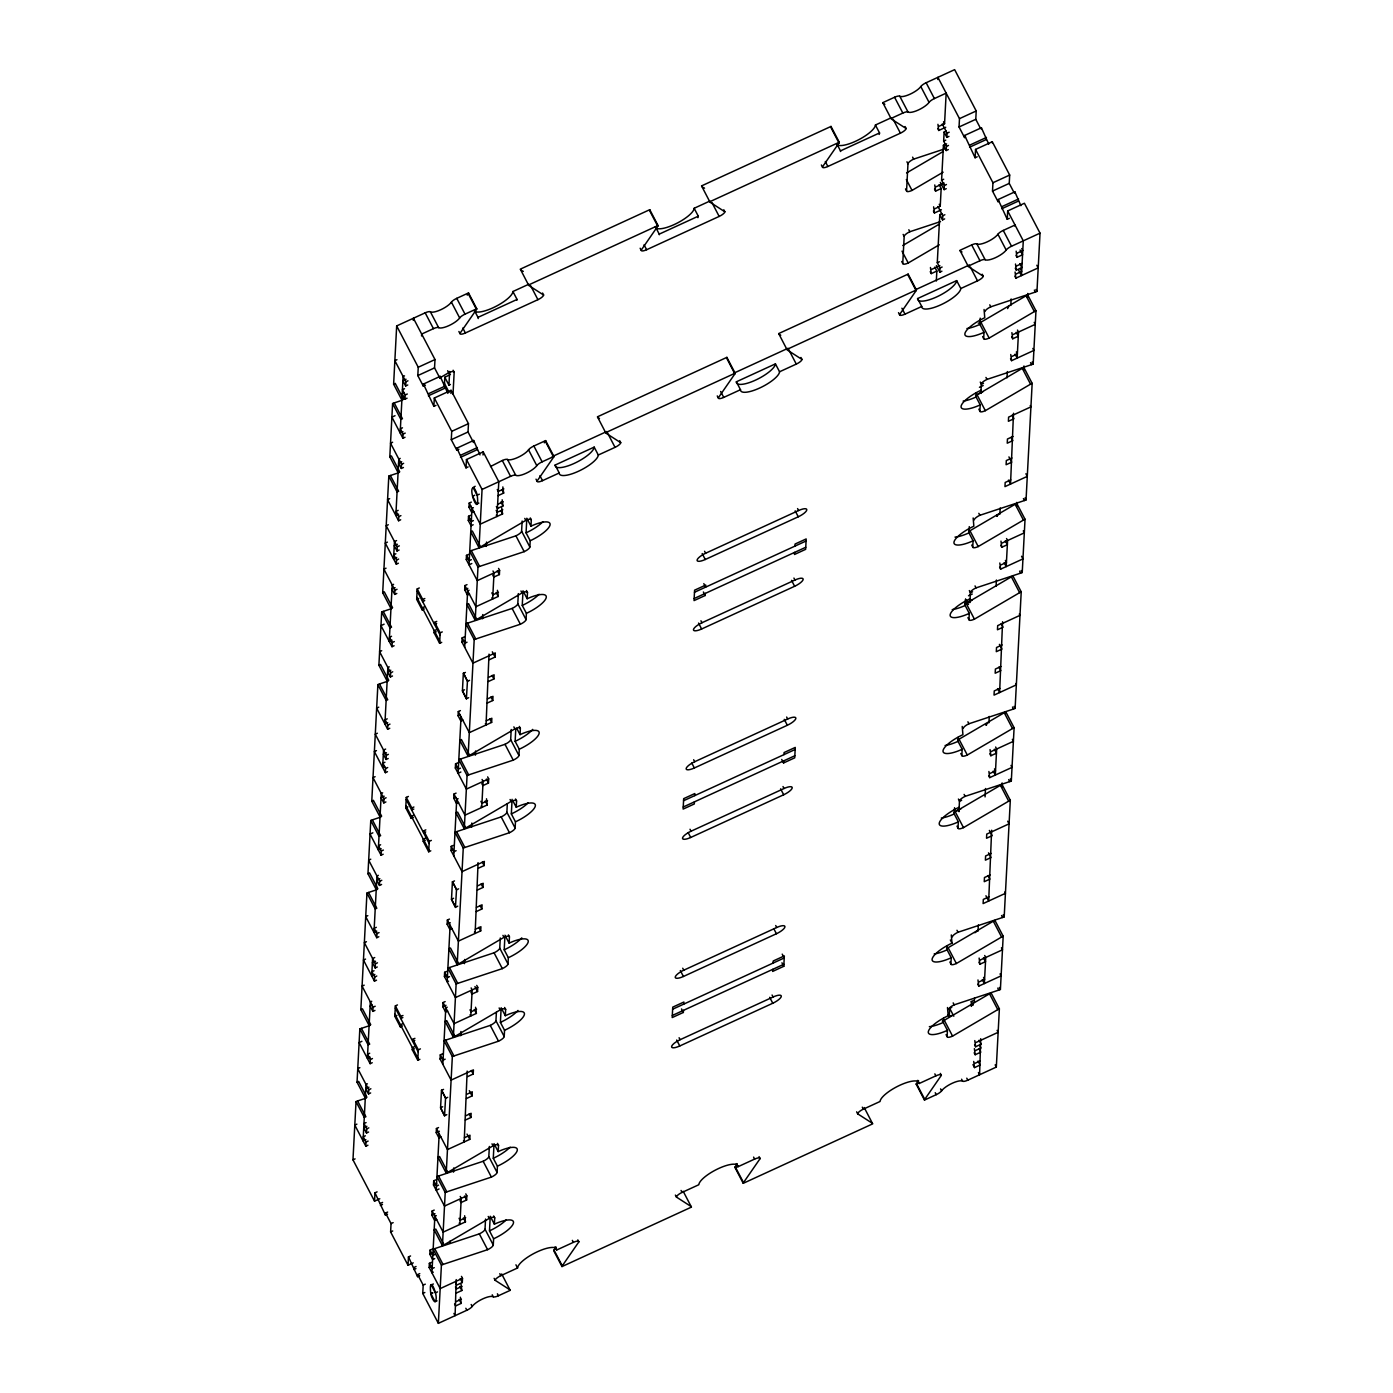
<?xml version="1.0" encoding="UTF-8"?>
<svg xmlns="http://www.w3.org/2000/svg" width="1393" height="1393" viewBox="0 0 1393 1393"><rect width="100%" height="100%" fill="white"/><g stroke="black" fill="none" stroke-linecap="round" stroke-linejoin="round"><path stroke-width="1.5" d="M379.784 1198.764L374.543 1201.166L352.969 1159.847L356.033 1101.584A6.216 1.828 -27.6 0 1 357.618 1100.94L365.976 1098.172M357.043 1082.222A6.216 1.828 -27.6 0 0 358.645 1081.403L366.899 1097.231A6.216 1.828 -27.6 0 1 365.297 1098.05L357.043 1082.222L359.829 1028.992A6.216 1.828 -27.6 0 1 361.414 1028.347L369.789 1025.579M360.839 1009.646A6.216 1.828 -27.6 0 0 362.441 1008.828L370.712 1024.639A6.216 1.828 -27.6 0 1 369.11 1025.457L360.839 1009.646L366.951 893.105A6.216 1.828 -27.6 0 1 368.536 892.46L376.911 889.692M367.961 873.742A6.216 1.828 -27.6 0 0 369.563 872.923L377.834 888.751A6.216 1.828 -27.6 0 1 376.232 889.57L367.961 873.742L370.764 820.512A6.216 1.828 -27.6 0 1 372.349 819.868L380.707 817.099M371.774 801.167A6.216 1.828 -27.6 0 0 373.376 800.331L381.63 816.159A6.216 1.828 -27.6 0 1 380.028 816.977L371.774 801.167L377.886 684.625A6.216 1.828 -27.6 0 1 379.471 683.98L387.829 681.212M378.896 665.262A6.216 1.828 -27.6 0 0 380.498 664.444L388.751 680.272A6.216 1.828 -27.6 0 1 387.15 681.09L378.896 665.262L381.682 612.032A6.216 1.828 -27.6 0 1 383.267 611.388L391.642 608.619M382.692 592.687A6.216 1.828 -27.6 0 0 384.294 591.851L392.565 607.679A6.216 1.828 -27.6 0 1 390.963 608.497L382.692 592.687L388.804 476.145A6.216 1.828 -27.6 0 1 390.388 475.501L398.764 472.732M389.814 456.782A6.216 1.828 -27.6 0 0 391.416 455.964L399.687 471.792A6.216 1.828 -27.6 0 1 398.085 472.61L389.814 456.782L392.6 403.552A6.216 1.828 -27.6 0 1 394.202 402.908L402.56 400.139M393.627 384.207A6.216 1.828 -27.6 0 0 395.229 383.371L403.482 399.199A6.216 1.828 -27.6 0 1 401.88 400.017L393.627 384.207L396.674 325.927L425.178 312.833A6.216 1.828 -27.6 0 1 430.367 311.806A12.45 3.657 -27.6 0 0 440.745 309.751A12.45 3.657 -27.6 0 0 451.419 302.142A6.216 1.828 -27.6 0 1 456.747 298.346L468.518 292.93L476.772 308.758A6.216 1.828 -27.6 0 1 476.51 309.455L459.916 333.449L458.889 331.482M367.909 1145.238L365.819 1146.195L366.028 1142.034L363.277 1136.758L365.366 1135.8M368.588 1132.039L366.498 1132.997L366.725 1128.835L363.973 1123.559L366.063 1122.584M370.642 1092.948L368.553 1093.905L368.762 1089.744L357.757 1068.64L359.847 1067.682M372.227 1062.72L370.138 1063.677L370.346 1059.516L367.595 1054.24L369.685 1053.265M374.961 1010.43L372.871 1011.388L373.098 1007.209L362.076 986.122L364.165 985.164M376.545 980.184L374.456 981.16L374.682 976.981L371.931 971.705L374.021 970.747M377.242 966.986L375.152 967.943L375.379 963.782L364.357 942.678L366.446 941.72M378.826 936.758L376.737 937.715L376.963 933.554L374.195 928.278L376.302 927.32M381.578 884.468L379.471 885.426L379.697 881.264L368.675 860.16L370.764 859.202M383.162 854.24L381.055 855.198L381.282 851.036L378.53 845.76L380.62 844.785M385.896 801.95L383.806 802.908L384.015 798.729L373.011 777.642L375.1 776.685M387.48 771.705L385.391 772.68L385.6 768.501L382.849 763.225L384.938 762.267M388.177 758.506L386.087 759.464L386.296 755.302L375.274 734.198L377.364 733.24M389.761 728.278L387.654 729.236L387.881 725.074L385.13 719.798L387.219 718.84M392.495 675.988L390.406 676.946L390.615 672.784L379.61 651.68L381.699 650.723M394.08 645.76L391.99 646.718L392.199 642.556L389.448 637.28L391.537 636.305M396.813 593.47L394.724 594.428L394.95 590.249L383.928 569.162L386.018 568.187M398.398 563.225L396.308 564.2L396.535 560.021L393.784 554.745L395.873 553.787M399.094 550.026L397.005 550.984L397.231 546.822L386.209 525.718L388.299 524.761M400.679 519.798L398.59 520.756L398.816 516.594L396.047 511.318L398.137 510.36M403.43 467.508L401.323 468.466L401.55 464.304L390.528 443.2L392.617 442.243M405.015 437.28L402.908 438.238L403.134 434.059L400.383 428.8L402.473 427.825M407.052 398.189L404.963 399.147L405.189 394.985L402.42 389.709L404.527 388.734M407.749 384.99L405.659 385.948L405.868 381.769L394.863 360.683L396.953 359.707M413.303 320.407L413.408 318.248L434.999 359.551L434.546 367.891L440.066 378.443M374.543 1201.166L374.978 1192.826L377.085 1191.868M425.422 385.164L423.333 386.14L417.813 375.588L418.248 367.247L396.674 325.927M421.574 335.974L421.679 334.059L433.449 328.661A6.216 1.828 -27.6 0 1 438.638 327.634A12.45 3.657 -27.6 0 0 449.016 325.579A12.45 3.657 -27.6 0 0 459.673 317.97A6.216 1.828 -27.6 0 1 465.018 314.156L476.772 308.758M387.533 1214.174L385.443 1215.131L374.978 1192.826M423.333 386.14L423.437 384.05L440.171 376.354L447.867 393.383M402.42 1025.91L400.331 1026.867L394.828 1016.315L395.368 1005.885L397.458 1004.928M413.355 817.43L411.248 818.387L405.746 807.836L406.286 797.405L408.393 796.448M424.273 608.95L422.183 609.908L416.681 599.356L417.221 588.926L419.31 587.968M385.443 1215.131L385.548 1213.042L387.637 1212.084M435.974 405.38L433.885 406.356L423.437 384.05M400.331 1026.867L400.435 1024.778L402.525 1023.82M395.368 1005.885L400.871 1016.437L400.766 1018.527L402.856 1017.569M411.248 818.387L411.37 816.298L413.46 815.34M406.286 797.405L411.806 807.957L411.701 810.047L413.791 809.089M422.183 609.908L422.288 607.818L424.377 606.86M417.221 588.926L422.723 599.478L422.619 601.567L424.708 600.609M413.251 1262.859L408.027 1265.262L390.615 1231.934L391.05 1223.594L385.548 1213.042M433.885 406.356L434.32 398.015L451.053 390.319L468.466 423.646L468.031 431.987L473.533 442.539M440.084 378.182L440.171 376.354M443.81 384.747A6.216 1.828 -27.6 0 0 444.489 383.51L444.802 377.259A21.783 6.39 -27.6 0 0 450.444 374.351M419.868 1059.307L417.778 1060.265L412.258 1049.713L412.38 1047.64L414.47 1046.683M414.905 1038.342L412.816 1039.3L412.711 1041.389L414.801 1040.414M430.785 850.827L428.696 851.785L423.193 841.233L423.298 839.161L425.387 838.203M425.823 829.862L423.733 830.82L423.629 832.91L425.718 831.934M441.72 642.347L439.631 643.305L434.111 632.753L434.233 630.681L436.322 629.723M436.758 621.382L434.668 622.34L434.564 624.43L436.653 623.455M450.374 384.485A21.783 6.39 -27.6 0 1 448.946 385.164L449.66 371.478M450.897 393.453L451.053 390.319M417.778 1060.265L418.318 1049.852L412.816 1039.3M428.696 851.785L429.253 841.372L423.733 830.82M439.631 643.305L440.171 632.892L434.668 622.34M453.004 394.254L454.17 372.227L453.125 370.242M408.027 1265.262L408.462 1256.921L410.552 1255.964M458.889 449.26L456.8 450.218L451.28 439.683L451.732 431.342L434.32 398.015M419.659 1275.692L417.569 1276.667L408.462 1256.921M456.8 450.218L456.904 448.146L473.637 440.449L480.01 454.919M417.569 1276.667L417.674 1274.578L419.763 1273.62M468.118 466.916L466.011 467.874L456.904 448.146M501.724 1274.038L510.204 1290.353L498.433 1295.751A6.216 1.828 -27.6 0 1 493.244 1296.779A12.45 3.657 -27.6 0 0 482.866 1298.833A12.45 3.657 -27.6 0 0 472.192 1306.442A6.216 1.828 -27.6 0 1 466.864 1310.256L438.36 1323.35L422.758 1293.47L423.193 1285.13L417.674 1274.578M466.011 467.874L466.463 459.551L483.197 451.854L498.798 481.734L496.988 516.49L496.291 515.166M461.466 1276.371L462.493 1278.356L440.188 1288.595L429.166 1267.508L429.375 1263.329L431.482 1262.371M434.703 1258.61L432.614 1259.585L429.862 1254.309L430.071 1250.13L432.161 1249.173M436.758 1219.519L434.651 1220.494L431.9 1215.218L432.126 1211.039L434.216 1210.082M465.784 1193.853L466.829 1195.821L444.506 1206.077L433.484 1184.99L433.711 1180.811L435.8 1179.854M441.076 1137.001L438.987 1137.959L436.235 1132.683L436.444 1128.522L438.534 1127.564M467.63 1076.597L473.202 1074.038L473.428 1069.876L451.106 1080.115L440.084 1059.028L440.31 1054.849L442.399 1053.892M447.675 1011.039L445.586 1012.015L442.835 1006.739L443.044 1002.56L445.133 1001.602M476.719 985.373L477.747 987.341L455.424 997.597L444.419 976.51L444.628 972.331L446.718 971.374M451.994 928.522L449.904 929.479L447.153 924.203L447.379 920.042L449.469 919.084M478.548 868.118L484.137 865.558L484.346 861.396L462.041 871.635L451.019 850.548L451.228 846.369L453.317 845.412M458.61 802.56L456.504 803.535L453.752 798.259L453.979 794.08L456.068 793.122M487.637 776.894L488.682 778.861L466.359 789.117L455.337 768.031L455.563 763.852L457.653 762.894M462.929 720.042L460.839 720.999L458.088 715.723L458.297 711.562L460.386 710.604M489.483 659.638L495.055 657.078L495.281 652.917L472.958 663.155L461.936 642.069L462.163 637.89L464.252 636.932M469.528 594.08L467.439 595.055L464.687 589.779L464.896 585.6L466.986 584.642M498.572 568.414L499.599 570.381L477.277 580.637L466.272 559.551L466.481 555.372L468.57 554.414M473.167 524.761L471.06 525.736L468.309 520.46L468.536 516.281L470.625 515.323M473.846 511.562L471.757 512.52L469.006 507.244L469.232 503.082L471.322 502.124M473.55 442.277L473.637 440.449M430.82 1294.027C427.755 1268.553 441.442 1302.908 433.937 1301.097A5.45 0.888 65.3 0 1 431.534 1296.395L430.82 1294.027L432.91 1292.93M439.195 1133.798L436.235 1190.249L439.039 1188.978M442.835 1064.304L445.795 1007.835L447.205 1007.191M450.131 925.318L447.17 981.769L448.563 981.142M453.77 855.824L456.73 799.356L458.123 798.711M461.048 716.838L458.088 773.289L460.891 772.018M464.687 647.345L467.648 590.876L469.058 590.232M477.224 495.159C480.219 519.972 466.794 486.975 473.916 487.707A5.45 0.888 65.3 0 1 476.319 492.234L477.224 495.159L479.314 494.202M483.023 454.989L483.197 451.854M438.36 1323.35L441.407 1265.088L433.153 1249.26A6.216 1.828 -27.6 0 1 434.738 1248.616L479.331 1233.867A6.216 1.828 -27.6 0 0 485.025 1229.218L485.548 1219.049M441.407 1265.088A6.216 1.828 -27.6 0 1 443.009 1264.444L487.602 1249.678A6.216 1.828 -27.6 0 0 493.279 1245.029L493.61 1238.777A21.783 6.39 -27.6 0 0 513.529 1222.514A21.783 6.39 -27.6 0 0 494.376 1224.186L494.707 1217.935A6.216 1.828 -27.6 0 0 489.239 1218.405L444.036 1244.907A6.216 1.828 -27.6 0 1 442.434 1245.725L445.22 1192.495L436.949 1176.667A6.216 1.828 -27.6 0 1 438.551 1176.023L483.145 1161.274A6.216 1.828 -27.6 0 0 488.821 1156.625L489.361 1146.456M445.22 1192.495A6.216 1.828 -27.6 0 1 446.805 1191.851L491.398 1177.102A6.216 1.828 -27.6 0 0 497.092 1172.453L497.423 1166.185A21.783 6.39 -27.6 0 0 517.325 1149.921A21.783 6.39 -27.6 0 0 498.189 1151.593L498.52 1145.342A6.216 1.828 -27.6 0 0 493.035 1145.83L447.832 1172.314A6.216 1.828 -27.6 0 1 446.23 1173.132L452.342 1056.608L444.071 1040.78A6.216 1.828 -27.6 0 1 445.673 1040.136L490.266 1025.387A6.216 1.828 -27.6 0 0 495.943 1020.738L496.396 1012.258M452.342 1056.608A6.216 1.828 -27.6 0 1 453.926 1055.946L498.52 1041.198A6.216 1.828 -27.6 0 0 504.214 1036.549L504.545 1030.298A21.783 6.39 -27.6 0 0 524.447 1014.034A21.783 6.39 -27.6 0 0 505.311 1015.706L505.642 1009.455A6.216 1.828 -27.6 0 0 500.157 1009.925L454.954 1036.427A6.216 1.828 -27.6 0 1 453.352 1037.245L456.138 984.015L447.884 968.187A6.216 1.828 -27.6 0 1 449.469 967.543L494.062 952.795A6.216 1.828 -27.6 0 0 499.756 948.145L500.279 937.977M456.138 984.015A6.216 1.828 -27.6 0 1 457.74 983.371L502.333 968.623A6.216 1.828 -27.6 0 0 508.01 963.973L508.341 957.705A21.783 6.39 -27.6 0 0 528.26 941.442A21.783 6.39 -27.6 0 0 509.107 943.113L509.438 936.862A6.216 1.828 -27.6 0 0 503.97 937.35L458.767 963.834A6.216 1.828 -27.6 0 1 457.165 964.653L463.26 848.128L455.006 832.3A6.216 1.828 -27.6 0 1 456.591 831.656L501.184 816.907A6.216 1.828 -27.6 0 0 506.878 812.258L507.313 803.778M463.26 848.128A6.216 1.828 -27.6 0 1 464.862 847.466L509.455 832.718A6.216 1.828 -27.6 0 0 515.131 828.069L515.462 821.818A21.783 6.39 -27.6 0 0 535.382 805.554A21.783 6.39 -27.6 0 0 516.228 807.226L516.559 800.975A6.216 1.828 -27.6 0 0 511.092 801.445L465.889 827.947A6.216 1.828 -27.6 0 1 464.287 828.765L467.073 775.535L458.802 759.707A6.216 1.828 -27.6 0 1 460.404 759.063L504.997 744.315A6.216 1.828 -27.6 0 0 510.674 739.666L511.214 729.497M467.073 775.535A6.216 1.828 -27.6 0 1 468.657 774.891L513.251 760.143A6.216 1.828 -27.6 0 0 518.945 755.494L519.276 749.225A21.783 6.39 -27.6 0 0 539.178 732.962A21.783 6.39 -27.6 0 0 520.042 734.633L520.355 728.382A6.216 1.828 -27.6 0 0 514.888 728.87L469.685 755.354A6.216 1.828 -27.6 0 1 468.083 756.173L474.195 639.648L465.924 623.82A6.216 1.828 -27.6 0 1 467.526 623.176L512.119 608.428A6.216 1.828 -27.6 0 0 517.796 603.778L518.335 593.61M474.195 639.648A6.216 1.828 -27.6 0 1 475.779 638.987L520.373 624.238A6.216 1.828 -27.6 0 0 526.066 619.589L526.397 613.338A21.783 6.39 -27.6 0 0 546.3 597.075A21.783 6.39 -27.6 0 0 527.163 598.746L527.477 592.495A6.216 1.828 -27.6 0 0 522.009 592.965L476.806 619.467A6.216 1.828 -27.6 0 1 475.205 620.285L477.991 567.055L469.737 551.228A6.216 1.828 -27.6 0 1 471.322 550.583L515.915 535.835A6.216 1.828 -27.6 0 0 521.609 531.186L522.131 521.017M477.991 567.055A6.216 1.828 -27.6 0 1 479.592 566.411L524.186 551.663A6.216 1.828 -27.6 0 0 529.862 547.014L530.193 540.745A21.783 6.39 -27.6 0 0 550.113 524.482A21.783 6.39 -27.6 0 0 530.959 526.154L531.29 519.902A6.216 1.828 -27.6 0 0 525.823 520.39L480.602 546.874A6.216 1.828 -27.6 0 1 479.018 547.693L482.065 489.431L466.463 459.551M449.8 1243.357L449.904 1241.163M453.526 1172.122L453.752 1167.943M460.683 1035.695L460.891 1031.516M464.461 963.643L464.67 959.464M471.6 827.216L471.827 823.037M475.379 755.163L475.605 750.984M482.535 618.736L482.744 614.557M486.314 546.404L486.557 542.051M490.51 466.533L502.298 460.508A6.216 1.828 -27.6 0 1 507.487 459.481A12.45 3.657 -27.6 0 0 517.865 457.426A12.45 3.657 -27.6 0 0 528.539 449.817A6.216 1.828 -27.6 0 1 533.867 446.021L545.638 440.606L553.909 456.434A6.216 1.828 -27.6 0 1 553.63 457.13L537.036 481.125L536.009 479.157M454.571 1303.952L455.615 1305.938L461.187 1303.378L460.369 1297.214M456.277 1293.07L461.867 1290.51L461.048 1284.363M455.668 1283.11L456.695 1285.077L462.284 1282.518L462.493 1278.356M432.126 1211.039L443.148 1232.143L465.454 1221.887L464.635 1215.741M459.986 1200.592L461.031 1202.559L466.603 1200L466.829 1195.821M436.444 1128.522L447.466 1149.608L469.789 1139.37L469.998 1135.191L464.426 1137.75M465.349 1120.042L470.938 1117.482L471.147 1113.303L465.575 1115.863M466.481 1098.502L472.053 1095.925L472.279 1091.764L466.69 1094.323M443.044 1002.56L454.066 1023.663L476.389 1013.408L475.57 1007.261M470.921 992.095L471.948 994.08L477.538 991.52L477.747 987.341M447.379 920.042L458.384 941.128L480.707 930.89L480.933 926.711L475.344 929.27M476.284 911.562L481.856 909.002L482.082 904.823L476.493 907.383M477.399 890.023L482.988 887.445L483.197 883.284L477.625 885.844M453.979 794.08L464.983 815.184L487.306 804.928L486.488 798.781M481.839 783.615L482.883 785.6L488.455 783.04L488.682 778.861M458.297 711.562L469.319 732.648L491.642 722.41L491.851 718.231L486.279 720.79M487.202 703.082L492.774 700.522L493 696.343L487.428 698.903M488.334 681.543L493.906 678.966L494.132 674.804L488.543 677.364M464.896 585.6L475.918 606.704L498.241 596.448L497.423 590.301M492.774 575.135L493.801 577.12L499.391 574.56L499.599 570.381M469.232 503.082L480.237 524.168L502.56 513.93L501.741 507.783M496.361 506.512L497.405 508.497L502.977 505.938L502.159 499.791M498.067 495.647L503.657 493.07L502.838 486.923M493.61 1238.777L489.483 1230.872L490.249 1216.281L494.376 1224.186M497.423 1166.185L493.279 1158.28L494.045 1143.688L498.189 1151.593M504.545 1030.298L500.4 1022.392L501.167 1007.801L505.311 1015.706M508.341 957.705L504.214 949.8L504.875 937.297M515.462 821.818L511.335 813.912L512.102 799.321M519.276 749.225L515.131 741.32L515.793 728.818M526.397 613.338L522.253 605.433L523.019 590.841L527.163 598.746M530.193 540.745L526.066 532.84L526.833 518.248L530.959 526.154M683.789 1004.109L683.911 1002.02L672.749 1007.139L672.192 1017.569L683.354 1012.45L683.458 1010.36M694.393 801.88L694.289 803.97L683.127 809.089L683.667 798.659L694.828 793.54L694.724 795.629M703.813 583.632L705.642 587.149L705.763 585.06L694.602 590.179L694.045 600.609L705.206 595.49L705.311 593.401M772.749 969.354L772.627 971.443L783.789 966.307L784.329 955.894L773.185 961.013L773.063 963.103M783.998 754.623L784.102 752.533L795.264 747.414L794.724 757.827L783.562 762.964L783.667 760.874M794.585 552.394L794.48 554.484L805.642 549.347L806.181 538.934L795.037 544.054L794.915 546.143M939.3 244.785L908.219 262.998A6.216 1.828 -27.6 0 1 902.751 263.469L904.179 236.375L903.134 234.39M943.113 172.192L912.032 190.406A6.216 1.828 -27.6 0 1 906.564 190.893L907.975 163.782L906.947 161.814M937.785 79.505L937.907 77.346L959.481 118.649L959.046 126.989L964.548 137.541L965.593 137.054M934.773 267.108L936.845 271.06L931.255 273.62L930.454 267.473M941.407 209.786L934.442 212.99L933.623 206.843M939.108 184.59L941.163 188.543L935.591 191.102L934.773 184.956M945.743 127.268L938.76 130.472L937.942 124.325M936.322 281.038L936.845 271.06M941.912 271.2L939.822 272.175L940.031 267.996L937.28 262.72L939.805 214.609L941.894 213.634M934.651 208.828L940.24 206.268L941.163 188.543M946.23 188.682L944.141 189.64L944.35 185.478L941.598 180.202L943.427 145.272L946.578 143.845M948.285 149.591L946.195 150.548L946.404 146.387L943.653 141.111L944.123 132.074L946.213 131.116M938.986 126.293L944.558 123.733L946.16 93.157L934.39 98.572A6.216 1.828 -27.6 0 0 929.061 102.368A12.45 3.657 -27.6 0 1 918.405 109.977A12.45 3.657 -27.6 0 1 908.027 112.032A6.216 1.828 -27.6 0 0 902.838 113.059L891.276 118.37M944.646 218.91L942.556 219.868L942.765 215.706L937.959 206.477M948.964 136.392L946.874 137.35L947.101 133.188L942.277 123.96M964.548 137.541L964.653 135.452L981.403 127.773L988.751 144.141M977.207 156.8L975.1 157.757L964.653 135.452M980.602 128.539L975.779 119.31L976.214 110.97L954.64 69.65L926.136 82.744A6.216 1.828 -27.6 0 0 920.808 86.558A12.45 3.657 -27.6 0 1 910.134 94.167A12.45 3.657 -27.6 0 1 899.756 96.221A6.216 1.828 -27.6 0 0 894.567 97.249L883.005 102.56M975.1 157.757L975.553 149.417L992.286 141.738L1009.681 175.048L1009.246 183.388L1014.069 192.617M981.351 128.818L981.403 127.773M942.26 1021.086A6.216 1.828 -27.6 0 0 944.297 1020.285L989.518 993.801A6.216 1.828 -27.6 0 1 991.12 992.983L999.373 1008.793A6.216 1.828 -27.6 0 0 997.771 1009.629L952.568 1036.113A6.216 1.828 -27.6 0 1 947.101 1036.601L947.432 1030.332L943.287 1022.427L943.514 1018.266M946.578 948.337A6.216 1.828 -27.6 0 0 948.111 947.71L993.313 921.208A6.216 1.828 -27.6 0 1 994.915 920.39L1003.186 936.218A6.216 1.828 -27.6 0 0 1001.584 937.036L956.364 963.521A6.216 1.828 -27.6 0 1 950.897 964.008L951.227 957.757L947.101 949.834L947.31 945.673M953.7 812.432A6.216 1.828 -27.6 0 0 955.232 811.806L1000.435 785.321A6.216 1.828 -27.6 0 1 1002.037 784.503L1010.308 800.313A6.216 1.828 -27.6 0 0 1008.706 801.149L963.486 827.634A6.216 1.828 -27.6 0 1 958.018 828.121L958.349 821.853L954.222 813.947L954.553 807.696M957.496 739.857A6.216 1.828 -27.6 0 0 959.028 739.23L1004.249 712.728A6.216 1.828 -27.6 0 1 1005.85 711.91L1014.104 727.738A6.216 1.828 -27.6 0 0 1012.502 728.556L967.299 755.041A6.216 1.828 -27.6 0 1 961.832 755.528L962.163 749.277L958.018 741.355L958.245 737.193M964.618 603.953A6.216 1.828 -27.6 0 0 966.15 603.326L1011.37 576.841A6.216 1.828 -27.6 0 1 1012.972 576.023L1021.226 591.833A6.216 1.828 -27.6 0 0 1019.624 592.669L974.421 619.154A6.216 1.828 -27.6 0 1 968.953 619.641L969.284 613.373L965.14 605.467L965.471 599.216M968.953 531.186A6.216 1.828 -27.6 0 0 969.963 530.75L1015.166 504.249A6.216 1.828 -27.6 0 1 1016.768 503.43L1025.039 519.258A6.216 1.828 -27.6 0 0 1023.437 520.077L978.217 546.561A6.216 1.828 -27.6 0 1 972.749 547.049L973.08 540.797L968.953 532.875L969.284 526.624M975.553 395.473A6.216 1.828 -27.6 0 0 977.085 394.846L1022.288 368.361A6.216 1.828 -27.6 0 1 1023.89 367.543L1032.161 383.354A6.216 1.828 -27.6 0 0 1030.559 384.172L985.339 410.674A6.216 1.828 -27.6 0 1 979.871 411.161L980.202 404.893L976.075 396.988L976.284 392.826M978.339 323.211A6.216 1.828 -27.6 0 0 980.881 322.271L1026.101 295.769A6.216 1.828 -27.6 0 1 1027.703 294.95L1035.957 310.778A6.216 1.828 -27.6 0 0 1034.355 311.597L989.152 338.081A6.216 1.828 -27.6 0 1 983.684 338.569L984.015 332.318L979.871 324.395L980.202 318.144M992.216 142.904L992.286 141.738M947.484 1007.522L948.198 1015.741A21.783 6.39 -27.6 0 0 928.278 1032.021A21.783 6.39 -27.6 0 0 947.432 1030.332M951.227 957.757A21.783 6.39 -27.6 0 1 932.091 959.429A21.783 6.39 -27.6 0 1 951.994 943.165L951.297 934.929M959.063 810.378L958.993 811.684L957.966 809.699M959.098 809.716L959.446 801.01A6.216 1.828 -27.6 0 1 965.14 796.361L1009.733 781.612A6.216 1.828 -27.6 0 0 1011.318 780.968L1014.104 727.738M962.215 726.449L962.929 734.686A21.783 6.39 -27.6 0 0 943.009 750.949A21.783 6.39 -27.6 0 0 962.163 749.277M969.963 602.542L970.364 592.53A6.216 1.828 -27.6 0 1 976.058 587.881L1020.651 573.132A6.216 1.828 -27.6 0 0 1022.236 572.488L1025.039 519.258M973.15 517.97L973.846 526.206A21.783 6.39 -27.6 0 0 953.944 542.469A21.783 6.39 -27.6 0 0 973.08 540.797M980.916 393.418L981.299 384.05A6.216 1.828 -27.6 0 1 986.993 379.401L1031.586 364.653A6.216 1.828 -27.6 0 0 1033.171 364.008L1035.957 310.778M984.067 309.49L984.764 317.726A21.783 6.39 -27.6 0 0 964.861 333.989A21.783 6.39 -27.6 0 0 984.015 332.318M953.421 1014.748L949.242 1016.664L949.678 1008.323L951.767 1007.365M999.06 201.149L998.015 201.637L992.512 191.085L992.948 182.744L975.553 149.417M998.015 201.637L998.137 199.547L1014.87 191.851L1020.877 205.676M1009.333 218.335L1007.243 219.293L998.137 199.547M1007.243 219.293L1007.679 210.952L1024.412 203.256L1040.031 233.153L1036.967 291.416A6.216 1.828 -27.6 0 1 1035.382 292.06L990.789 306.808A6.216 1.828 -27.6 0 0 985.095 311.457M971.426 1006.373L971.304 1001.55L973.394 1000.574M974.908 932.735L977.015 931.255M985.791 725.039L987.95 722.775M996.744 516.037L998.868 514.296M1007.609 308.602L1008.758 306.303M1014.8 193.157L1014.87 191.851M974.282 1002.455L974.508 998.085M978.008 931.22L978.339 924.935M985.06 796.9L985.495 788.525M988.943 722.741L989.274 716.455M996.082 586.314L996.413 580.045M999.861 514.261L1000.191 507.975M1007.017 377.834L1007.348 371.565M1010.813 305.502L1011.144 298.955M1014.957 226.223L1015.027 225.022L1003.256 230.42A6.216 1.828 -27.6 0 0 997.928 234.233A12.45 3.657 -27.6 0 1 987.254 241.842A12.45 3.657 -27.6 0 1 976.876 243.897A6.216 1.828 -27.6 0 0 971.687 244.924L959.934 250.322L968.396 266.638L983.232 276.197A6.216 1.828 -27.6 0 1 977.538 280.846L960.804 288.525A21.783 6.39 -27.6 0 1 940.884 304.788A21.783 6.39 -27.6 0 1 921.748 306.477L904.997 314.156A6.216 1.828 -27.6 0 1 899.53 314.644L898.502 312.659M978.025 1061.066L980.097 1065.036L974.508 1067.595L973.707 1061.449M979.122 1049.016L980.776 1052.168L975.187 1054.727L974.369 1048.581M979.122 1040.223L981.194 1044.175L975.605 1046.752L974.787 1040.588M1000.07 973.881L1001.097 975.866L978.791 986.105L977.973 979.958M983.441 957.705L985.513 961.658L979.941 964.217L979.122 958.071M1011.005 765.401L1012.032 767.386L989.709 777.625L988.891 771.478M994.376 749.225L996.43 753.178L990.858 755.737L990.04 749.591M1021.574 556.26L1022.95 558.906L1000.644 569.145L999.826 562.998M1005.293 540.745L1007.365 544.698L1001.776 547.257L1000.975 541.111M1032.857 348.442L1033.885 350.427L1011.562 360.665L1010.743 354.518M1016.228 332.265L1018.283 336.218L1012.711 338.778L1011.893 332.631M1036.827 265.262L1038.203 267.891L1015.88 278.147L1015.079 272.001M1019.815 263.643L1021.887 267.595L1016.315 270.155L1015.497 264.008M1020.076 249.991L1022.566 254.745L1016.977 257.305L1016.159 251.158M1001.898 787.115L1002.124 782.936M1005.763 713.616L1005.85 711.91M1016.611 506.564L1016.82 502.385M1023.751 370.155L1023.977 365.959M1027.546 297.823L1027.773 293.453M918.562 1080.533L916.49 1083.545A6.216 1.828 -27.6 0 0 916.228 1084.242L924.482 1100.07L936.253 1094.654A6.216 1.828 -27.6 0 0 941.581 1090.858A12.45 3.657 -27.6 0 1 952.255 1083.249A12.45 3.657 -27.6 0 1 962.633 1081.194A6.216 1.828 -27.6 0 0 967.822 1080.167L996.326 1067.073L999.373 1008.793M948.511 1009.49A6.216 1.828 -27.6 0 1 954.205 1004.841L998.798 990.092A6.216 1.828 -27.6 0 0 1000.4 989.448L1003.186 936.218M952.324 936.897A6.216 1.828 -27.6 0 1 958.018 932.248L1002.612 917.499A6.216 1.828 -27.6 0 0 1004.196 916.855L1010.308 800.313M963.242 728.417A6.216 1.828 -27.6 0 1 968.936 723.768L1013.529 709.02A6.216 1.828 -27.6 0 0 1015.114 708.375L1021.226 591.833M974.177 519.937A6.216 1.828 -27.6 0 1 979.871 515.288L1024.464 500.54A6.216 1.828 -27.6 0 0 1026.049 499.895L1032.161 383.354M434.929 1301.898L437.036 1300.836M467.212 295.142L468.257 293.644A6.216 1.828 -27.6 0 0 468.518 292.93M640.136 248.233L641.163 250.2L657.757 226.206A6.216 1.828 -27.6 0 0 658.018 225.509L649.765 209.681L520.32 269.145L528.783 285.461L543.618 295.02A6.216 1.828 -27.6 0 1 537.924 299.669L465.384 332.979A6.216 1.828 -27.6 0 1 459.916 333.449M544.332 442.817L545.377 441.32A6.216 1.828 -27.6 0 0 545.638 440.606M821.382 164.983L822.41 166.951L839.004 142.957A6.216 1.828 -27.6 0 0 839.265 142.26L831.012 126.432L701.55 185.896L710.03 202.211L724.865 211.771A6.216 1.828 -27.6 0 1 719.171 216.42L646.631 249.73A6.216 1.828 -27.6 0 1 641.163 250.2M717.256 395.908L718.283 397.876L734.877 373.881A6.216 1.828 -27.6 0 0 735.138 373.185L726.885 357.357L597.44 416.82L605.903 433.136L620.738 442.695A6.216 1.828 -27.6 0 1 615.044 447.345L598.311 455.023A21.783 6.39 -27.6 0 1 578.391 471.287A21.783 6.39 -27.6 0 1 559.255 472.958L542.521 480.655A6.216 1.828 -27.6 0 1 537.036 481.125M899.53 314.644L916.124 290.632A6.216 1.828 -27.6 0 0 916.385 289.936L908.132 274.108L778.687 333.571L787.149 349.887L801.985 359.446A6.216 1.828 -27.6 0 1 796.291 364.095L779.558 371.774A21.783 6.39 -27.6 0 1 759.638 388.038A21.783 6.39 -27.6 0 1 740.501 389.709L723.751 397.405A6.216 1.828 -27.6 0 1 718.283 397.876M683.179 1191.276L691.45 1207.104L561.988 1266.568L553.735 1250.74A6.216 1.828 -27.6 0 1 553.996 1250.043L556.068 1247.031M561.988 1266.568A6.216 1.828 -27.6 0 1 562.267 1265.854L578.861 1241.86L577.816 1239.892M864.217 1107.539L872.68 1123.855L743.235 1183.319L734.982 1167.491A6.216 1.828 -27.6 0 1 735.243 1166.794L737.315 1163.782M743.235 1183.319A6.216 1.828 -27.6 0 1 743.496 1182.605L760.108 1158.61L759.063 1156.643M924.482 1100.07A6.216 1.828 -27.6 0 1 924.743 1099.356L941.337 1075.361L940.31 1073.394M440.223 377.677L448.703 372.715A6.216 1.828 -27.6 0 1 454.17 372.227M906.582 172.941L943.322 151.402M902.786 245.516L939.509 223.994M474.125 310.639A21.783 6.39 -27.6 0 0 494.794 306.948A21.783 6.39 -27.6 0 0 512.92 291.52L528.609 284.311M655.372 227.39A21.783 6.39 -27.6 0 0 676.04 223.698A21.783 6.39 -27.6 0 0 694.167 208.271L709.855 201.062M836.618 144.141A21.783 6.39 -27.6 0 0 857.287 140.449A21.783 6.39 -27.6 0 0 875.413 125.022L891.102 117.83M528.574 284.973L658.018 225.509M709.821 201.724L839.265 142.26M478.252 318.562A21.783 6.39 -27.6 0 1 477.991 317.378L517.047 299.443L512.92 291.52M659.289 234.755A21.783 6.39 -27.6 0 1 659.237 234.128L698.293 216.194L694.167 208.271M840.536 151.506A21.783 6.39 -27.6 0 1 840.484 150.879L879.54 132.944L875.413 125.022M822.41 166.951A6.216 1.828 -27.6 0 0 827.877 166.481L900.418 133.171A6.216 1.828 -27.6 0 0 906.112 128.522L905.067 126.537M418.248 367.247L434.999 359.551M959.481 118.649L976.214 110.97M404.51 375.866L403.117 376.493L400.157 432.962L402.943 431.673M406.042 379.227L402.908 380.672L405.659 385.948M417.813 375.588L434.546 367.891M959.046 126.989L975.779 119.31M405.868 381.769L407.957 380.811M947.101 133.188L949.19 132.213M943.653 141.111L945.743 140.153M404.301 392.913L402.211 393.871L404.963 399.147M405.189 394.985L407.278 394.01M946.404 146.387L948.494 145.429M428.487 393.714L445.22 386.035M969.702 145.133L986.453 137.437M428.382 395.804L445.116 388.107M969.598 147.205L986.331 139.526M395.037 415.706L391.903 417.134L402.908 438.238M941.598 180.202L943.688 179.244M935.8 186.941L944.175 183.092M403.134 434.059L405.224 433.101M944.35 185.478L946.456 184.52M451.732 431.342L468.466 423.646M992.948 182.744L1009.681 175.048M400.191 458.384L398.798 459.028L395.838 515.48L398.624 514.209M401.706 461.745L398.572 463.19L401.323 468.466M451.28 439.683L468.031 431.987M992.512 191.085L1009.246 183.388M401.55 464.304L403.639 463.329M942.765 215.706L944.872 214.748M460.613 455.25L477.364 447.553M1001.846 206.652L1018.579 198.973M460.508 457.339L477.242 449.643M1001.741 208.741L1018.475 201.045M389.657 498.694L387.567 499.669L398.59 520.756M937.28 262.72L939.37 261.762M931.482 269.458L939.857 265.61M398.816 516.594L400.905 515.636M940.031 267.996L942.121 267.038M475.17 486.279L473.08 487.498L477.207 495.42M552.377 456.504L606.791 431.517M733.623 373.254L788.038 348.267M916.385 289.309L969.284 265.018M482.065 489.431L510.569 476.336A6.216 1.828 -27.6 0 1 515.758 475.309A12.45 3.657 -27.6 0 0 526.136 473.254A12.45 3.657 -27.6 0 0 536.793 465.645A6.216 1.828 -27.6 0 1 542.138 461.832L553.909 456.434M605.694 432.648L735.138 373.185M786.941 349.399L916.385 289.936M968.187 266.15L979.958 260.735A6.216 1.828 -27.6 0 1 985.147 259.707A12.45 3.657 -27.6 0 0 995.525 257.653A12.45 3.657 -27.6 0 0 1006.181 250.043A6.216 1.828 -27.6 0 1 1011.527 246.248L1040.031 233.153M474.717 495.229L472.61 496.343L476.754 504.109L478.844 503.134M387.393 542.138L385.286 543.096L396.308 564.2M559.255 472.958L555.128 465.053L594.184 447.118L598.311 455.023M740.501 389.709L736.357 381.804L775.431 363.869L779.558 371.774M921.748 306.477L917.604 298.555L956.66 280.62L960.804 288.525M503.866 488.908L498.294 491.468L497.266 489.5M1017.203 253.126L1022.775 250.566L1021.748 248.581M469.006 507.244L471.095 506.286M396.57 540.588L394.463 541.546L393.557 558.924L396.692 557.479M473.376 507.714L471.983 508.358L469.023 564.809L471.809 563.538M397.388 544.28L394.254 545.708L397.005 550.984M397.231 546.822L399.321 545.864M497.614 504.318L503.204 501.759M1016.524 265.993L1022.114 263.416M468.309 520.46L471.461 519.014M473.376 520.599L471.287 521.557L468.536 516.281M502.786 509.751L497.197 512.311L496.169 510.343M1016.106 273.986L1021.678 271.409L1020.129 268.449M396.535 560.021L398.624 559.063M393.592 584.346L392.199 584.973L389.239 641.442L392.025 640.153M395.107 587.707L391.973 589.152L394.724 594.428M394.95 590.249L397.04 589.291M466.272 559.551L468.361 558.576M471.339 559.69L469.232 560.648L466.481 555.372M416.681 599.356L418.771 598.398M422.723 599.478L424.813 598.52M1012.937 334.616L1035.243 324.36L1034.215 322.375M384.102 624.186L380.968 625.614L391.99 646.718M464.687 589.779L467.822 588.334M498.45 592.286L492.878 594.846L491.833 592.861M1011.788 356.504L1017.36 353.944L1016.333 351.959M392.199 642.556L394.306 641.581M434.111 632.753L436.218 631.795M440.171 632.892L442.26 631.917M983.493 383.336L981.403 384.294L980.272 382.065M979.453 387.271L983.162 385.565M977.259 394.376L982.849 391.816M389.256 666.864L387.863 667.508L384.903 723.96L387.707 722.688M390.789 670.225L387.654 671.67L390.406 676.946M390.615 672.784L392.722 671.809M461.936 642.069L465.088 640.623M467.003 642.208L464.914 643.166L462.163 637.89M705.607 553.247L798.607 510.534A9.333 2.734 -27.6 0 1 806.808 509.821A9.333 2.734 -27.6 0 1 798.276 516.786L705.276 559.498A9.333 2.734 -27.6 0 1 697.075 560.23A9.333 2.734 -27.6 0 1 705.607 553.247L704.579 551.28M378.739 707.191L376.65 708.149L387.654 729.236M465.419 672.436L463.329 673.394L462.424 690.928L466.376 698.99L467.456 681.16L463.434 673.115L467.456 681.316L469.545 680.359M1013.042 436.462L1007.452 439.021L1007.243 443.2L1012.815 440.623L1011.161 437.472M387.881 725.074L389.97 724.116M464.513 689.814L462.424 690.771L466.551 698.677L468.64 697.719M694.48 592.269L806.077 541.006M694.167 598.52L805.746 547.275M1011.91 458.001L1006.321 460.561L1006.112 464.74L1011.684 462.18L1008.932 456.904M376.458 750.618L374.369 751.576L385.391 772.68M458.088 715.723L460.178 714.766M385.635 749.068L383.545 750.026L382.64 767.404L384.729 766.446M386.47 752.76L383.319 754.188L386.087 759.464M386.296 755.302L388.386 754.344M1010.761 479.889L1005.189 482.466L1004.962 486.627L1027.285 476.371L1025.91 473.742M701.968 622.741L794.968 580.028A9.333 2.734 -27.6 0 1 803.169 579.314A9.333 2.734 -27.6 0 1 794.637 586.279L701.637 628.992A9.333 2.734 -27.6 0 1 693.435 629.723A9.333 2.734 -27.6 0 1 701.968 622.741L700.94 620.773M385.6 768.501L387.689 767.543M382.657 792.826L381.264 793.453L378.304 849.922L381.09 848.633M384.189 796.187L381.055 797.632L383.806 802.908M384.015 798.729L386.105 797.771M455.337 768.031L457.426 767.055M460.404 768.17L458.314 769.128L455.563 763.852M405.746 807.836L407.836 806.878M411.806 807.957L413.895 807M1002.002 543.096L1024.325 532.84L1023.28 530.855M372.836 832.822L370.05 834.094L381.055 855.198M453.752 798.259L455.842 797.284M487.533 800.766L481.943 803.326L480.916 801.341M1000.853 564.983L1006.442 562.424L1005.398 560.439M381.282 851.036L383.371 850.061M423.193 841.233L425.283 840.275M429.253 841.372L431.342 840.397M972.558 591.816L970.468 592.774L969.336 590.562M968.518 595.751L972.244 594.045M966.342 602.856L971.914 600.296M378.339 875.344L376.946 875.988L373.986 932.439L376.772 931.168M379.854 878.704L376.719 880.15L379.471 885.426M379.697 881.264L381.786 880.289M451.019 850.548L453.108 849.591M456.086 850.688L453.996 851.645L451.228 846.369M694.689 761.727L787.672 719.014A9.333 2.734 -27.6 0 1 795.873 718.3A9.333 2.734 -27.6 0 1 787.341 725.265L694.358 767.978A9.333 2.734 -27.6 0 1 686.14 768.71A9.333 2.734 -27.6 0 1 694.689 761.727L693.644 759.76M367.804 915.671L365.715 916.629L376.737 937.715M454.501 880.916L452.412 881.873L451.489 899.408L455.441 907.47L456.521 889.448L452.446 881.665L456.538 889.796L458.628 888.838M1002.107 644.942L996.535 647.501L996.308 651.68L1001.898 649.103L999.408 644.367M376.963 933.554L379.053 932.596M453.578 898.293L451.489 899.251L455.633 907.156L457.722 906.199M683.563 800.749L795.159 749.486M683.232 807L794.828 755.755M1000.975 666.481L995.403 669.04L995.177 673.219L1000.766 670.66L998.92 667.143M365.541 959.098L363.451 960.056L374.456 981.16M374.717 957.548L372.61 958.506L371.705 975.884L374.839 974.438M447.153 924.203L450.287 922.775M375.535 961.24L372.401 962.667L375.152 967.943M375.379 963.782L377.468 962.824M999.826 688.368L994.254 690.945L994.045 695.107L1016.35 684.851L1015.671 683.545M691.032 831.221L784.033 788.508A9.333 2.734 -27.6 0 1 792.234 787.794A9.333 2.734 -27.6 0 1 783.702 794.759L690.719 837.472A9.333 2.734 -27.6 0 1 682.5 838.203A9.333 2.734 -27.6 0 1 691.032 831.221L690.005 829.253M374.682 976.981L376.772 976.023M371.739 1001.306L370.346 1001.933L367.386 1058.401L370.172 1057.13M372.21 1005.154L370.12 1006.112L372.871 1011.388M373.098 1007.209L375.187 1006.251M444.419 976.51L446.509 975.535M449.486 976.65L447.379 977.607L444.628 972.331M394.828 1016.315L396.918 1015.358M400.871 1016.437L402.977 1015.48M991.085 751.576L1013.39 741.32L1012.363 739.335M361.901 1041.302L359.115 1042.573L370.138 1063.677M442.835 1006.739L445.969 1005.293M476.598 1009.246L471.026 1011.806L469.998 1009.821M989.935 773.463L995.507 770.904L994.48 768.919M370.346 1059.516L372.453 1058.541M412.258 1049.713L414.365 1048.755M418.318 1049.852L420.407 1048.877M961.64 800.296L959.551 801.254L958.419 799.042M955.406 811.335L960.996 808.776M367.404 1083.824L366.011 1084.468L363.051 1140.919L365.854 1139.648M368.936 1087.184L365.802 1088.63L368.553 1093.905M368.762 1089.744L370.869 1088.769M440.084 1059.028L442.173 1058.071M445.151 1059.168L443.061 1060.125L440.31 1054.849M683.754 970.207L776.754 927.494A9.333 2.734 -27.6 0 1 784.956 926.78A9.333 2.734 -27.6 0 1 776.423 933.745L683.423 976.476A9.333 2.734 -27.6 0 1 675.222 977.19A9.333 2.734 -27.6 0 1 683.754 970.207L682.727 968.239M356.887 1124.151L354.797 1125.109L365.819 1146.195M443.566 1089.396L441.477 1090.353L440.571 1107.888L444.524 1115.95L445.586 1097.928L441.529 1090.144L445.603 1098.276L447.693 1097.318M366.881 1126.275L363.747 1127.721L366.498 1132.997M366.725 1128.835L368.814 1127.86M991.189 853.421L985.6 855.981L985.391 860.16L990.963 857.583L988.49 852.847M366.028 1142.034L368.118 1141.076M442.661 1106.773L440.571 1107.731L444.698 1115.654L446.787 1114.679M672.627 1009.229L784.224 957.966L782.222 954.135M352.969 1159.847L355.058 1158.889M672.314 1015.48L783.893 964.235M990.057 874.961L984.468 877.52L984.259 881.699L989.831 879.14L988.003 875.622M436.235 1132.683L439.37 1131.255M988.908 896.848L983.336 899.425L983.11 903.587L1005.433 893.331L1004.736 892.025M680.115 1039.7L773.115 996.988A9.333 2.734 -27.6 0 1 781.316 996.274A9.333 2.734 -27.6 0 1 772.784 1003.239L679.784 1045.969A9.333 2.734 -27.6 0 1 671.583 1046.683A9.333 2.734 -27.6 0 1 680.115 1039.7L679.087 1037.733M380.498 1203.378L382.587 1202.42M380.393 1205.467L382.483 1204.492M433.484 1184.99L436.618 1183.545M438.551 1185.13L436.462 1186.087L433.711 1180.811M391.05 1223.594L393.139 1222.636M980.15 960.056L1002.472 949.8L1001.445 947.815M390.615 1231.934L392.704 1230.977M431.9 1215.218L435.034 1213.773M436.27 1215.671L434.877 1216.315L431.917 1272.784L433.31 1272.14M465.68 1217.726L460.09 1220.285L459.063 1218.3M979 981.943L984.59 979.383L983.545 977.398M429.862 1254.309L432.997 1252.864M971.078 1005.711L973.167 1004.753M434.912 1254.449L432.823 1255.406L430.071 1250.13M413.965 1267.473L416.054 1266.498M413.86 1269.545L415.95 1268.588M429.166 1267.508L432.3 1266.063M434.233 1267.647L432.143 1268.605L429.375 1263.329M423.193 1285.13L425.283 1284.154M433.38 1283.98L431.273 1284.938L435.417 1292.861L437.506 1291.886M422.758 1293.47L424.848 1292.495M975.831 1042.573L998.137 1032.317L997.109 1030.35M432.213 1292.983L430.82 1293.627L434.964 1301.532M462.076 1286.348L456.504 1288.908L455.476 1286.923M975.413 1050.566L980.985 1048.006L979.958 1046.021M500.47 1275.204L501.933 1274.525M734.982 1167.491L738.22 1166.011M916.228 1084.242L917.691 1083.562M494.132 1278.321L495.159 1280.306A6.216 1.828 -27.6 0 1 500.853 1275.657L517.587 1267.978A21.783 6.39 -27.6 0 1 537.506 1251.698A21.783 6.39 -27.6 0 1 556.643 1250.026L573.376 1242.347A6.216 1.828 -27.6 0 1 578.861 1241.86M675.379 1195.072L676.406 1197.057A6.216 1.828 -27.6 0 1 682.1 1192.408L698.833 1184.729A21.783 6.39 -27.6 0 1 718.736 1168.448A21.783 6.39 -27.6 0 1 737.89 1166.777L754.623 1159.098A6.216 1.828 -27.6 0 1 760.108 1158.61M856.625 1111.823L857.653 1113.808A6.216 1.828 -27.6 0 1 863.347 1109.159L880.08 1101.48A21.783 6.39 -27.6 0 1 899.982 1085.199A21.783 6.39 -27.6 0 1 919.136 1083.528L935.87 1075.849A6.216 1.828 -27.6 0 1 941.337 1075.361M455.824 1301.758L461.414 1299.199M974.734 1063.416L980.306 1060.857M907.975 163.782A6.216 1.828 -27.6 0 1 913.669 159.133L944.315 148.999M904.179 236.375A6.216 1.828 -27.6 0 1 909.855 231.726L940.519 221.591M883.005 103.134L884.851 104.336M906.112 128.522L891.276 118.962L882.796 102.647M960.125 250.81L961.988 252.011M701.759 186.383L702.681 186.975M703.622 187.585L704.545 188.177M778.879 334.059L780.742 335.26M520.512 269.633L521.435 270.225M522.375 270.834L523.298 271.426M597.632 417.308L599.495 418.509M857.653 1113.808L872.488 1123.367M676.406 1197.057L691.241 1206.617M495.159 1280.306L509.995 1289.866M1007.679 210.952L1023.28 240.832L1021.469 275.588L1018.718 270.312M1035.939 289.448L1036.967 291.416M926.136 82.744L934.39 98.572M1003.256 230.42L1011.527 246.248M1034.355 290.092L1035.382 292.06M1015.95 255.319L1016.977 257.305M943.531 121.766L944.558 123.733M920.808 86.558L929.061 102.368M997.928 234.233L1006.181 250.043M944.123 132.074L946.874 137.35M1015.271 268.17L1016.315 270.155M1026.101 295.769L1034.355 311.597M937.733 128.487L938.76 130.472M1014.853 276.162L1015.88 278.147M943.427 145.272L946.195 150.548M899.756 96.221L908.027 112.032M976.876 243.897L985.147 259.707M940.345 182.396L944.141 189.64M1017.482 330.071L1018.509 332.056L1017.151 358.105L1015.079 354.153M894.567 97.249L902.838 113.059M971.687 244.924L979.958 260.735M1032.143 362.023L1033.171 364.008M1030.541 362.668L1031.586 364.653M982.187 274.212L983.232 276.197M934.546 189.117L935.591 191.102M1011.684 336.81L1012.711 338.778M939.213 204.283L940.24 206.268M893.192 119.328L900.418 133.171M970.312 267.003L977.538 280.846M912.624 157.165L913.669 159.133M989.761 304.841L990.789 306.808M1022.288 368.361L1030.559 384.172M939.805 214.609L942.556 219.868M933.414 211.022L934.442 212.99M1010.534 358.697L1011.562 360.665M1030.228 405.572L1030.924 406.878L1008.602 417.134L1008.393 421.295L1013.965 418.736L1012.136 415.218M906.338 179.54L912.032 190.406M980.881 322.271L989.152 338.081M905.52 188.908L906.564 190.893M982.64 336.584L983.684 338.569M936.375 265.575L939.822 272.175M1013.495 413.251L1010.534 484.067L1008.48 480.115M908.828 229.758L909.855 231.726M985.948 377.433L986.993 379.401M930.228 271.652L931.255 273.62M902.02 251.14L908.219 262.998M977.085 394.846L985.339 410.674M901.724 261.501L902.751 263.469M978.844 409.176L979.871 411.161M1025.022 497.928L1026.049 499.895M839.004 142.957L830.733 127.146A6.216 1.828 -27.6 0 0 831.012 126.432M916.124 290.632L907.87 274.821A6.216 1.828 -27.6 0 0 908.132 274.108M1023.42 498.572L1024.464 500.54M836.88 143.967L840.484 150.879M1015.166 504.249L1023.437 520.077M825.3 161.536L827.877 166.481M901.898 308.219L904.997 314.156M996.779 515.253L997.301 516.246M1006.547 538.551L1007.574 540.536L1006.216 566.585L1004.144 562.633M1021.208 570.503L1022.236 572.488M1019.624 571.147L1020.651 573.132M1000.749 545.29L1001.776 547.257M978.826 513.321L979.871 515.288M1011.37 576.841L1019.624 592.669M999.599 567.177L1000.644 569.145M1019.31 614.052L1019.989 615.358L997.684 625.614L997.458 629.775L1003.047 627.216L1001.201 623.698M969.963 530.75L978.217 546.561M971.722 545.063L972.749 547.049M1002.577 621.731L999.617 692.547L997.545 688.595M975.03 585.913L976.058 587.881M968.901 601.219L969.58 602.542M965.715 599.216L968.483 604.492M966.15 603.326L974.421 619.154M967.909 617.656L968.953 619.641M1014.087 706.408L1015.114 708.375M1012.502 707.052L1013.529 709.02M1004.249 712.728L1012.502 728.556M723.82 209.786L724.865 211.771M800.958 357.461L801.985 359.446M985.861 723.733L986.54 725.056M711.945 202.56L719.171 216.42M788.542 349.26L796.291 364.095M995.629 747.031L996.657 749.016L995.298 775.065L993.226 771.113M1010.291 778.983L1011.318 780.968M1008.689 779.627L1009.733 781.612M989.831 753.77L990.858 755.737M967.909 721.8L968.936 723.768M1000.435 785.321L1008.706 801.149M988.682 775.657L989.709 777.625M1007.696 821.208L1009.072 823.838L986.749 834.094L986.54 838.255L992.112 835.696L989.361 830.42M959.028 739.23L967.299 755.041M960.787 753.543L961.832 755.528M991.642 830.211L988.682 901.027L985.931 895.751M964.095 794.393L965.14 796.361M657.757 226.206L649.504 210.395A6.216 1.828 -27.6 0 0 649.765 209.681M734.877 373.881L726.624 358.071A6.216 1.828 -27.6 0 0 726.885 357.357M655.372 226.711L659.237 234.128M797.562 508.567L798.607 510.534M955.232 811.806L963.486 827.634M795.177 510.865L798.276 516.786M956.991 826.136L958.018 828.121M1003.169 914.888L1004.196 916.855M1001.567 915.532L1002.612 917.499M644.054 244.785L646.631 249.73M720.651 391.468L723.751 397.405M993.313 921.208L1001.584 937.036M793.923 578.06L794.968 580.028M791.537 580.359L794.637 586.279M984.694 955.511L985.739 957.496L984.363 983.545L982.291 979.592M999.356 987.463L1000.4 989.448M997.771 988.107L998.798 990.092M978.896 962.25L979.941 964.217M956.974 930.28L958.018 932.248M989.518 993.801L997.771 1009.629M977.747 984.137L978.791 986.105M950.339 939.996L951.994 943.165M948.111 947.71L956.364 963.521M971.304 1001.55L973.028 1004.841M949.869 962.023L950.897 964.008M995.159 1064.844L996.326 1067.073M980.724 1038.69L979.592 1074.752L978.426 1072.523M953.178 1002.873L954.205 1004.841M974.578 1044.767L975.605 1046.752M974.16 1052.76L975.187 1054.727M949.678 1008.323L953.822 1016.228M948.163 1014.574L949.242 1016.664M972.958 1064.618L974.508 1067.595M702.176 553.578L705.276 559.498M786.645 717.047L787.672 719.014M944.297 1020.285L952.568 1036.113M784.242 719.345L787.341 725.265M946.073 1034.616L947.101 1036.601M966.777 1078.182L967.822 1080.167M961.588 1079.209L962.633 1081.194M703.378 591.973L705.206 595.49M542.574 293.035L543.618 295.02M619.711 440.71L620.738 442.695M781.717 759.446L783.562 762.964M530.698 285.809L537.924 299.669M607.296 432.509L615.044 447.345M934.842 1073.864L935.87 1075.849M698.537 623.071L701.637 628.992M783.005 786.54L784.033 788.508M940.554 1088.873L941.581 1090.858M780.602 788.838L783.702 794.759M935.225 1092.687L936.253 1094.654M917.482 1080.376L919.136 1083.528M916.49 1083.545L924.743 1099.356M468.257 293.644L476.51 309.455M545.377 441.32L553.63 457.13M474.386 310.447L477.991 317.378M456.747 298.346L465.018 314.156M533.867 446.021L542.138 461.832M451.419 302.142L459.673 317.97M528.539 449.817L536.793 465.645M691.764 763.051L694.358 767.978M775.709 925.527L776.754 927.494M462.807 328.034L465.384 332.979M539.927 475.709L542.521 480.655M773.846 928.818L776.423 933.745M862.302 1107.191L863.347 1109.159M781.961 962.789L783.789 966.307M430.367 311.806L438.638 327.634M507.487 459.481L515.758 475.309M425.178 312.833L433.449 328.661M502.298 460.508L510.569 476.336M530.263 517.935L531.29 519.902M447.658 370.73L448.703 372.715M524.778 518.405L525.823 520.39M688.125 832.544L690.719 837.472M772.07 995.02L773.115 996.988M769.685 997.318L772.784 1003.239M444.802 377.259L448.946 385.164M502.107 490.11L503.657 493.07M444.489 383.51L449.138 392.408M521.609 531.186L529.862 547.014M500.905 501.985L502.977 505.938M515.915 535.835L524.186 551.663M501.01 510.952L502.56 513.93M526.45 590.51L527.477 592.495M520.982 590.998L522.009 592.965M517.796 603.778L526.066 619.589M497.318 570.608L499.391 574.56M480.602 546.874L472.349 531.064A6.216 1.828 -27.6 0 1 470.747 531.882L479.018 547.693M492.983 570.973L494.027 572.958L492.652 599.007L491.973 597.684M512.119 608.428L520.373 624.238M496.169 592.495L498.241 596.448M394.202 402.908L402.455 418.736A6.216 1.828 -27.6 0 0 400.871 419.38L392.6 403.552M471.322 550.583L479.592 566.411M680.324 970.538L683.423 976.476M681.525 1008.932L683.354 1012.45M476.806 619.467L468.536 603.639A6.216 1.828 -27.6 0 1 466.934 604.458L475.205 620.285M492.304 651.802L495.055 657.078M753.596 1157.113L754.623 1159.098M489.013 654.153L486.053 724.969L485.373 723.646M390.388 475.501L398.659 491.311A6.216 1.828 -27.6 0 0 397.075 491.955L388.804 476.145M467.526 623.176L475.779 638.987M519.328 726.415L520.355 728.382M492.077 675.448L493.906 678.966M516.733 728.313L520.042 734.633M513.86 726.885L514.888 728.87M676.685 1040.031L679.784 1045.969M736.235 1163.625L737.89 1166.777M490.945 697.005L492.774 700.522M735.243 1166.794L743.496 1182.605M510.674 739.666L518.945 755.494M504.997 744.315L513.251 760.143M489.796 718.892L491.642 722.41M417.134 591.05L440.084 635.016M416.803 597.318L439.753 641.268M515.532 798.99L516.559 800.975M512.92 800.905L516.228 807.226M510.064 799.478L511.092 801.445M506.878 812.258L515.131 828.069M486.383 779.087L488.455 783.04M469.685 755.354L461.414 739.544A6.216 1.828 -27.6 0 1 459.812 740.362L468.083 756.173M482.065 779.453L483.092 781.438L481.734 807.487L481.038 806.181M501.184 816.907L509.455 832.718M485.252 800.975L487.306 804.928M383.267 611.388L391.537 627.216A6.216 1.828 -27.6 0 0 389.953 627.86L381.682 612.032M460.404 759.063L468.657 774.891M681.055 1190.44L682.1 1192.408M464.339 824.987L457.618 812.119A6.216 1.828 -27.6 0 1 456.016 812.937L464.287 828.765M464.844 825.962L465.889 827.947M482.291 862.041L484.137 865.558M478.078 862.633L475.135 933.449L474.438 932.126M379.471 683.98L387.742 699.791A6.216 1.828 -27.6 0 0 386.14 700.435L377.886 684.625M456.591 831.656L464.862 847.466M508.41 934.895L509.438 936.862M481.142 883.928L482.988 887.445M504.98 935.208L509.107 943.113M502.943 935.365L503.97 937.35M480.028 905.485L481.856 909.002M499.756 948.145L508.01 963.973M494.062 952.795L502.333 968.623M478.879 927.372L480.707 930.89M406.199 799.53L429.166 843.496M405.885 805.798L428.835 849.747M504.597 1007.47L505.642 1009.455M499.129 1007.957L500.157 1009.925M495.943 1020.738L504.214 1036.549M474.943 986.575L477.538 991.52M458.767 963.834L450.496 948.024A6.216 1.828 -27.6 0 1 448.894 948.842L457.165 964.653M471.13 987.933L472.175 989.918L470.799 1015.967L470.12 1014.661M490.266 1025.387L498.52 1041.198M474.316 1009.455L476.389 1013.408M372.349 819.868L380.62 835.696A6.216 1.828 -27.6 0 0 379.018 836.34L370.764 820.512M449.469 967.543L457.74 983.371M572.349 1240.362L573.376 1242.347M454.954 1036.427L446.683 1020.599A6.216 1.828 -27.6 0 1 445.098 1021.417L453.352 1037.245M471.374 1070.52L473.202 1074.038M467.16 1071.113L464.2 1141.929L463.521 1140.606M554.989 1246.874L556.643 1250.026M368.536 892.46L376.807 908.271A6.216 1.828 -27.6 0 0 375.222 908.933L366.951 893.105M445.673 1040.136L453.926 1055.946M553.996 1250.043L562.267 1265.854M497.475 1143.374L498.52 1145.342M469.302 1090.649L472.053 1095.925M492.008 1143.845L493.035 1145.83M469.093 1113.965L470.938 1117.482M488.821 1156.625L497.092 1172.453M483.145 1161.274L491.398 1177.102M467.021 1134.094L469.789 1139.37M395.281 1008.01L418.231 1051.976M394.95 1014.278L417.9 1058.227M493.679 1215.95L494.707 1217.935M515.932 1264.809L517.587 1267.978M488.212 1216.437L489.239 1218.405M485.025 1229.218L493.279 1245.029M464.548 1196.047L466.603 1200M446.282 1169.354L439.561 1156.503A6.216 1.828 -27.6 0 1 437.977 1157.322L446.23 1173.132M446.805 1170.346L447.832 1172.314M460.212 1196.413L461.24 1198.398L459.882 1224.447L459.185 1223.141M479.331 1233.867L487.602 1249.678M499.808 1273.672L500.853 1275.657M463.399 1217.935L465.454 1221.887M361.414 1028.347L369.685 1044.175A6.216 1.828 -27.6 0 0 368.1 1044.82L359.829 1028.992M438.551 1176.023L446.805 1191.851M497.388 1293.784L498.433 1295.751M492.217 1294.811L493.244 1296.779M444.036 1244.907L435.765 1229.079A6.216 1.828 -27.6 0 1 434.163 1229.897L442.434 1245.725M460.212 1278.565L462.284 1282.518M471.165 1304.475L472.192 1306.442M456.225 1279.592L455.093 1315.654L453.926 1313.425M459.794 1286.557L461.867 1290.51M357.618 1100.94L365.889 1116.751A6.216 1.828 -27.6 0 0 364.287 1117.412L356.033 1101.584M434.738 1248.616L443.009 1264.444M465.837 1308.271L466.864 1310.256M459.115 1299.408L461.187 1303.378M517.047 299.443A21.783 6.39 -27.6 0 1 516.942 300.122M698.293 216.194A21.783 6.39 -27.6 0 1 697.91 217.674M879.54 132.944A21.783 6.39 -27.6 0 1 879.157 134.424M956.66 280.62A21.783 6.39 -27.6 0 1 936.758 296.883A21.783 6.39 -27.6 0 1 917.604 298.555M775.431 363.869A21.783 6.39 -27.6 0 1 755.511 380.132A21.783 6.39 -27.6 0 1 736.357 381.804M594.184 447.118A21.783 6.39 -27.6 0 1 574.264 463.381A21.783 6.39 -27.6 0 1 555.128 465.053M980.202 404.893A21.783 6.39 -27.6 0 1 961.066 406.564A21.783 6.39 -27.6 0 1 980.968 390.301M979.871 324.395A21.783 6.39 -27.6 0 1 966.934 328.522M976.075 396.988A21.783 6.39 -27.6 0 1 963.138 401.114M542.922 521.696A21.783 6.39 -27.6 0 1 526.066 532.84M539.108 594.271A21.783 6.39 -27.6 0 1 522.253 605.433M969.284 613.373A21.783 6.39 -27.6 0 1 950.13 615.044A21.783 6.39 -27.6 0 1 970.05 598.781M968.953 532.875A21.783 6.39 -27.6 0 1 955.006 537.106M965.14 605.467A21.783 6.39 -27.6 0 1 952.22 609.594M532.718 729.392A21.783 6.39 -27.6 0 1 515.131 741.32M528.191 802.751A21.783 6.39 -27.6 0 1 511.335 813.912M958.349 821.853A21.783 6.39 -27.6 0 1 939.213 823.524A21.783 6.39 -27.6 0 1 959.115 807.261M958.018 741.355A21.783 6.39 -27.6 0 1 945.098 745.481M954.222 813.947A21.783 6.39 -27.6 0 1 941.285 818.074M521.783 937.872A21.783 6.39 -27.6 0 1 504.214 949.8M517.987 1010.447A21.783 6.39 -27.6 0 1 500.4 1022.392M947.101 949.834A21.783 6.39 -27.6 0 1 934.163 953.961M943.287 1022.427A21.783 6.39 -27.6 0 1 929.357 1026.658M510.134 1147.135A21.783 6.39 -27.6 0 1 493.279 1158.28M506.338 1219.711A21.783 6.39 -27.6 0 1 489.483 1230.872"/></g></svg>
